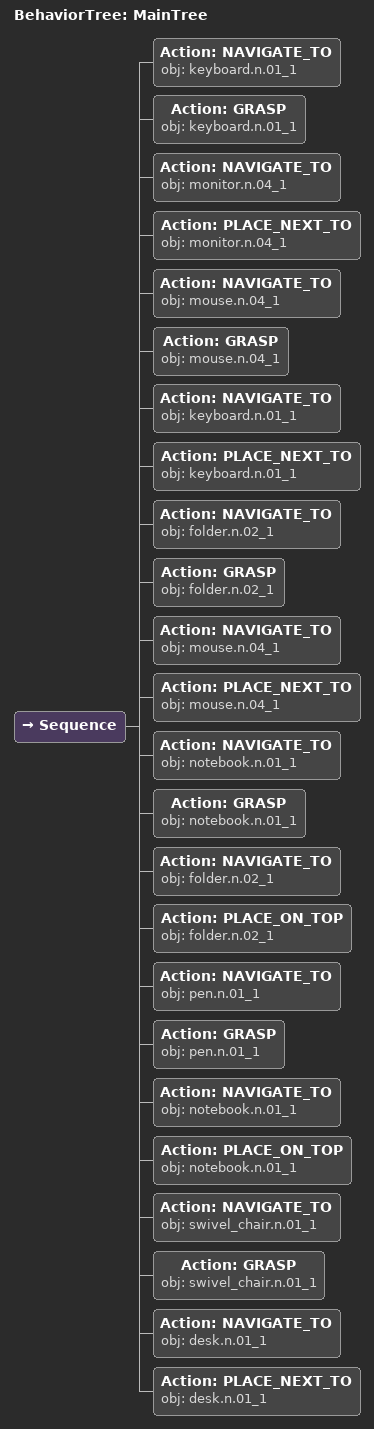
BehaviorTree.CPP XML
<root main_tree_to_execute="MainTree">
  <BehaviorTree ID="MainTree">
    <Sequence>
      <!-- Place keyboard on desk next to monitor -->
      <Action ID="NAVIGATE_TO" obj="keyboard.n.01_1"/>
      <Action ID="GRASP" obj="keyboard.n.01_1"/>
      <Action ID="NAVIGATE_TO" obj="monitor.n.04_1"/>
      <Action ID="PLACE_NEXT_TO" obj="monitor.n.04_1"/>
      <!-- Mouse is already on desk, ensure it's next to keyboard -->
      <Action ID="NAVIGATE_TO" obj="mouse.n.04_1"/>
      <Action ID="GRASP" obj="mouse.n.04_1"/>
      <Action ID="NAVIGATE_TO" obj="keyboard.n.01_1"/>
      <Action ID="PLACE_NEXT_TO" obj="keyboard.n.01_1"/>
      <!-- Move folder from chair to desk next to mouse -->
      <Action ID="NAVIGATE_TO" obj="folder.n.02_1"/>
      <Action ID="GRASP" obj="folder.n.02_1"/>
      <Action ID="NAVIGATE_TO" obj="mouse.n.04_1"/>
      <Action ID="PLACE_NEXT_TO" obj="mouse.n.04_1"/>
      <!-- Stack notebook on top of folder -->
      <Action ID="NAVIGATE_TO" obj="notebook.n.01_1"/>
      <Action ID="GRASP" obj="notebook.n.01_1"/>
      <Action ID="NAVIGATE_TO" obj="folder.n.02_1"/>
      <Action ID="PLACE_ON_TOP" obj="folder.n.02_1"/>
      <!-- Place pen on top of notebook -->
      <Action ID="NAVIGATE_TO" obj="pen.n.01_1"/>
      <Action ID="GRASP" obj="pen.n.01_1"/>
      <Action ID="NAVIGATE_TO" obj="notebook.n.01_1"/>
      <Action ID="PLACE_ON_TOP" obj="notebook.n.01_1"/>
      <!-- Position swivel chair next to desk -->
      <Action ID="NAVIGATE_TO" obj="swivel_chair.n.01_1"/>
      <Action ID="GRASP" obj="swivel_chair.n.01_1"/>
      <Action ID="NAVIGATE_TO" obj="desk.n.01_1"/>
      <Action ID="PLACE_NEXT_TO" obj="desk.n.01_1"/>
    </Sequence>
  </BehaviorTree>
</root>
